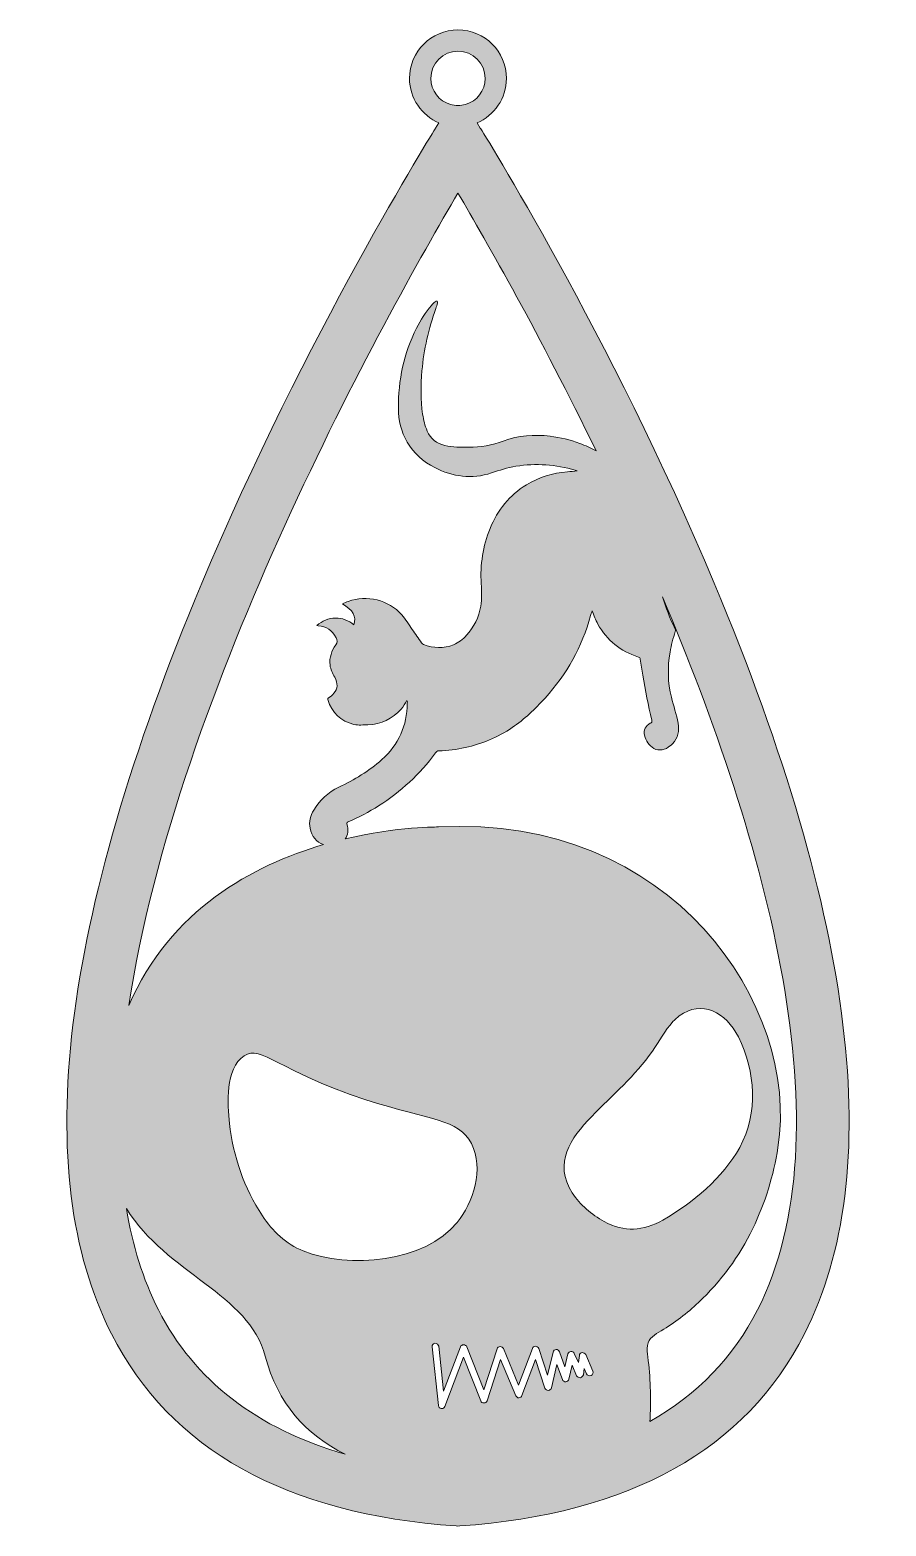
# Model space of a CAD drawing. Extents: x 742 to 2259, y -2826 to -173.
import ezdxf

# ---------------------------------------------------------------- set-up
doc = ezdxf.new("R2010")
doc.units = 0
doc.header["$MEASUREMENT"] = 0
doc.layers.add('Layer 1', color=7, linetype='Continuous')

msp = doc.modelspace()

# ---------------------------------------------------------------- hatches: boundary and pattern name
at = {"layer": 'Layer 1', "true_color": 0x6870b5}
h = msp.add_hatch(color=173, dxfattribs=at)
h.dxf.hatch_style = 2
edge = h.paths.add_edge_path()
edge.add_spline(control_points=[(1954.7, -1154.5), (1770.5, -714.9), (1542.3, -350.9), (1540, -347.4), (1540, -347.4), (1534.2, -338.2), (1534.2, -338.2), (1564.8, -325), (1586.3, -294.6), (1586.3, -259.2), (1586.3, -211.8), (1547.8, -173.3), (1500.4, -173.3), (1453, -173.3), (1414.5, -211.8), (1414.5, -259.2), (1414.5, -294.6), (1436.1, -325), (1466.6, -338.2), (1466.6, -338.2), (1460.8, -347.4), (1460.8, -347.4), (1458.6, -350.9), (1230.4, -714.9), (1046.2, -1154.5), (795.5, -1753), (741.6, -2200.7), (886, -2485.1), (990.4, -2690.5), (1196, -2805.2), (1497.2, -2825.9), (1497.2, -2825.9), (1500.4, -2826.1), (1500.4, -2826.1), (1500.4, -2826.1), (1503.7, -2825.9), (1503.7, -2825.9), (1804.8, -2805.2), (2010.5, -2690.5), (2114.8, -2485.1), (2259.3, -2200.7), (2205.4, -1753), (1954.7, -1154.5)], knot_values=[0, 0, 0, 0, 1, 1, 1, 2, 2, 2, 3, 3, 3, 4, 4, 4, 5, 5, 5, 6, 6, 6, 7, 7, 7, 8, 8, 8, 9, 9, 9, 10, 10, 10, 11, 11, 11, 12, 12, 12, 13, 13, 13, 14, 14, 14, 14], degree=3, periodic=1)
edge = h.paths.add_edge_path()
edge.add_spline(control_points=[(1452.2, -259.2), (1452.2, -232.6), (1473.8, -211), (1500.4, -211), (1527.1, -211), (1548.7, -232.6), (1548.7, -259.2), (1548.7, -281.3), (1533.9, -299.9), (1513.6, -305.6), (1509.4, -306.8), (1505, -307.4), (1500.4, -307.4), (1495.8, -307.4), (1491.4, -306.8), (1487.2, -305.6), (1467, -299.9), (1452.2, -281.3), (1452.2, -259.2)], knot_values=[0, 0, 0, 0, 1, 1, 1, 2, 2, 2, 3, 3, 3, 4, 4, 4, 5, 5, 5, 6, 6, 6, 6], degree=3, periodic=1)
edge = h.paths.add_edge_path()
edge.add_spline(control_points=[(1500.4, -462.7), (1551.6, -549.4), (1646.1, -715.2), (1745.1, -919.4), (1735.9, -914.6), (1726.3, -910.2), (1716.4, -906.5), (1699.3, -900.2), (1681.8, -896), (1663.8, -893.8), (1635.6, -890.3), (1607.6, -892), (1580.7, -902.3), (1560.9, -909.8), (1540.5, -913.2), (1519.3, -913.2), (1505.2, -913.2), (1490.9, -913.9), (1477.1, -910.1), (1462.9, -906.2), (1451.9, -898.5), (1445.9, -884.5), (1441.8, -875), (1439.3, -865.1), (1437.8, -854.9), (1434.1, -829.2), (1434.5, -803.5), (1436.6, -777.7), (1439.7, -739.8), (1448.8, -703.2), (1461.2, -667.4), (1462.4, -664.2), (1463.2, -660.8), (1464, -657.5), (1464.3, -656.4), (1464.8, -654.9), (1463.4, -654.2), (1462.2, -653.6), (1461.1, -654.5), (1460.1, -655.2), (1457.5, -657.1), (1455.3, -659.4), (1453.2, -661.8), (1442.6, -674.1), (1434.4, -687.9), (1427, -702.3), (1404.1, -746.9), (1394.6, -794.6), (1394.8, -844.3), (1394.9, -865.4), (1399.6, -885.6), (1410.3, -904), (1421.9, -924.1), (1438.5, -939), (1459.1, -949.3), (1491.3, -965.4), (1524.6, -970.6), (1559.6, -958.8), (1573.8, -954), (1588.2, -949.6), (1603.1, -947.1), (1638.7, -941.2), (1673.8, -944), (1708.4, -953.9), (1709.6, -954.3), (1710.7, -954.7), (1711.9, -955.1), (1705.9, -955.9), (1700.1, -956.2), (1694.3, -956.7), (1668.4, -959.1), (1644.1, -966.3), (1621.8, -979.8), (1591.5, -998.1), (1571, -1024.8), (1557.5, -1057.1), (1544.4, -1088.6), (1539.6, -1121.5), (1541.6, -1155.5), (1542.4, -1168.7), (1542.9, -1181.9), (1540.9, -1195), (1537.7, -1214.7), (1528.7, -1231.7), (1515.5, -1246.6), (1509.1, -1253.8), (1501.7, -1259.8), (1492.7, -1263.5), (1474.9, -1270.8), (1457.1, -1269.5), (1439.3, -1263.2), (1437.7, -1262.7), (1436.7, -1261.6), (1435.8, -1260.3), (1430.3, -1252.3), (1424.8, -1244.4), (1419.3, -1236.5), (1413.2, -1227.6), (1407.8, -1218.2), (1400.7, -1210.2), (1377.3, -1183.9), (1338.9, -1174.7), (1305.9, -1186.7), (1302.5, -1187.9), (1299.3, -1189.4), (1295.5, -1191), (1314, -1201.2), (1320.9, -1214), (1315.9, -1228.1), (1306.3, -1220.3), (1295.6, -1215.8), (1283.2, -1216.1), (1270.8, -1216.4), (1260.1, -1221), (1250.1, -1229.4), (1251.4, -1229.6), (1252, -1229.7), (1252.6, -1229.7), (1267.3, -1230.8), (1277.7, -1238), (1284.4, -1251.2), (1286.7, -1255.7), (1286.9, -1259.3), (1283.7, -1263.9), (1276.4, -1274.4), (1272, -1286.1), (1273.6, -1299.4), (1274.5, -1307.4), (1278.2, -1314.3), (1281.9, -1321.2), (1287.8, -1332.3), (1287.3, -1341.2), (1280.4, -1349.5), (1277.7, -1352.6), (1274.6, -1355.2), (1271.1, -1357.3), (1269.7, -1358.1), (1269.2, -1359.1), (1269.8, -1360.8), (1277.1, -1384), (1292, -1399.1), (1316, -1404.7), (1324.3, -1406.6), (1332.6, -1405.5), (1340.8, -1405.3), (1364.5, -1404.5), (1384.1, -1395.3), (1399.6, -1377.4), (1403.6, -1372.8), (1406.8, -1367.6), (1409.9, -1362.2), (1411, -1364), (1410.6, -1365.6), (1410.5, -1367.1), (1410.2, -1407), (1395.2, -1440.4), (1365.5, -1467), (1342.7, -1487.5), (1316.6, -1503.1), (1289, -1516.2), (1270.2, -1525.2), (1255.3, -1538.6), (1244.8, -1556.7), (1238.9, -1566.6), (1235.6, -1577.2), (1238.3, -1588.9), (1241.5, -1603), (1249.5, -1613.8), (1261.9, -1617.9), (1137.8, -1654.3), (989.7, -1733), (917.1, -1903.1), (1000.5, -1343.9), (1376.6, -672.2), (1500.4, -462.7)], knot_values=[0, 0, 0, 0, 1, 1, 1, 2, 2, 2, 3, 3, 3, 4, 4, 4, 5, 5, 5, 6, 6, 6, 7, 7, 7, 8, 8, 8, 9, 9, 9, 10, 10, 10, 11, 11, 11, 12, 12, 12, 13, 13, 13, 14, 14, 14, 15, 15, 15, 16, 16, 16, 17, 17, 17, 18, 18, 18, 19, 19, 19, 20, 20, 20, 21, 21, 21, 22, 22, 22, 23, 23, 23, 24, 24, 24, 25, 25, 25, 26, 26, 26, 27, 27, 27, 28, 28, 28, 29, 29, 29, 30, 30, 30, 31, 31, 31, 32, 32, 32, 33, 33, 33, 34, 34, 34, 35, 35, 35, 36, 36, 36, 37, 37, 37, 38, 38, 38, 39, 39, 39, 40, 40, 40, 41, 41, 41, 42, 42, 42, 43, 43, 43, 44, 44, 44, 45, 45, 45, 46, 46, 46, 47, 47, 47, 48, 48, 48, 49, 49, 49, 50, 50, 50, 51, 51, 51, 52, 52, 52, 53, 53, 53, 54, 54, 54, 55, 55, 55, 56, 56, 56, 57, 57, 57, 58, 58, 58, 58], degree=3, periodic=1)
edge = h.paths.add_edge_path()
edge.add_spline(control_points=[(969.4, -2442.8), (941.8, -2388.4), (923.4, -2327.9), (912.5, -2262.9), (984.1, -2378.8), (1129.8, -2413.9), (1158.9, -2525.1), (1180.5, -2608.2), (1230.2, -2664.2), (1300.5, -2698.6), (1144, -2653.6), (1033, -2568), (969.4, -2442.8)], knot_values=[0, 0, 0, 0, 1, 1, 1, 2, 2, 2, 3, 3, 3, 4, 4, 4, 4], degree=3, periodic=1)
edge = h.paths.add_edge_path()
edge.add_spline(control_points=[(1226.1, -2338.3), (1195.8, -2326.4), (1171.4, -2302.7), (1153.6, -2275.9), (1121.5, -2227.7), (1101.8, -2169.4), (1095.3, -2112.4), (1091.7, -2077.9), (1087, -2015.4), (1121.5, -1992.2), (1151.8, -1972), (1180.9, -2019.6), (1337.3, -2070.1), (1451.5, -2107.6), (1501.5, -2103.4), (1524.1, -2148), (1547.3, -2192), (1527, -2253.3), (1499.1, -2287.8), (1441.4, -2358.6), (1307, -2371), (1226.1, -2338.3)], knot_values=[0, 0, 0, 0, 1, 1, 1, 2, 2, 2, 3, 3, 3, 4, 4, 4, 5, 5, 5, 6, 6, 6, 7, 7, 7, 7], degree=3, periodic=1)
edge = h.paths.add_edge_path()
edge.add_spline(control_points=[(1736.4, -2559), (1733.4, -2560.2), (1729.8, -2559), (1728.1, -2556), (1728.1, -2556), (1723.9, -2546.5), (1723.9, -2546.5), (1723.9, -2546.5), (1722.7, -2557.8), (1722.7, -2557.8), (1722.1, -2560.2), (1719.7, -2562.5), (1717.4, -2563.1), (1714.4, -2563.1), (1712, -2561.9), (1710.8, -2559.6), (1710.8, -2559.6), (1703.1, -2541.1), (1703.1, -2541.1), (1703.1, -2541.1), (1697.1, -2565.5), (1697.1, -2565.5), (1696.5, -2567.9), (1694.2, -2570.3), (1691.8, -2570.3), (1688.8, -2570.9), (1686.4, -2568.5), (1685.8, -2566.1), (1685.8, -2566.1), (1675.7, -2539.9), (1675.7, -2539.9), (1675.7, -2539.9), (1666.2, -2581), (1666.2, -2581), (1665.6, -2583.3), (1663.2, -2585.1), (1660.3, -2585.7), (1658.5, -2585.7), (1655.5, -2583.9), (1654.3, -2581.6), (1654.3, -2581.6), (1637.7, -2531), (1637.7, -2531), (1637.7, -2531), (1613.9, -2594.6), (1613.9, -2594.6), (1613.3, -2597), (1610.3, -2598.2), (1608.5, -2598.8), (1606.1, -2598.8), (1603.8, -2597), (1603.2, -2595.2), (1603.2, -2595.2), (1575.8, -2531), (1575.8, -2531), (1575.8, -2531), (1552, -2604.2), (1552, -2604.2), (1550.8, -2606.5), (1549.1, -2607.7), (1546.7, -2607.7), (1546.7, -2607.7), (1546.1, -2607.7), (1546.1, -2607.7), (1543.7, -2607.7), (1541.9, -2606.5), (1540.7, -2604.2), (1540.7, -2604.2), (1510.4, -2526.9), (1510.4, -2526.9), (1510.4, -2526.9), (1477.1, -2614.3), (1477.1, -2614.3), (1475.9, -2616.6), (1474.1, -2617.8), (1471.7, -2617.8), (1471.1, -2617.8), (1471.1, -2617.8), (1470.6, -2617.8), (1468.2, -2617.2), (1465.8, -2615.5), (1465.8, -2612.5), (1465.8, -2612.5), (1454.5, -2508.4), (1454.5, -2508.4), (1453.9, -2505.4), (1456.3, -2502.5), (1459.3, -2501.9), (1462.8, -2501.9), (1465.8, -2504.3), (1466.4, -2507.2), (1466.4, -2507.2), (1474.7, -2586.9), (1474.7, -2586.9), (1474.7, -2586.9), (1505, -2508.4), (1505, -2508.4), (1505.6, -2506), (1508, -2504.8), (1510.4, -2504.8), (1512.8, -2504.8), (1515.2, -2506), (1516.3, -2508.4), (1516.3, -2508.4), (1546.1, -2584.5), (1546.1, -2584.5), (1546.1, -2584.5), (1569.9, -2512), (1569.9, -2512), (1570.5, -2509.6), (1572.8, -2507.8), (1575.2, -2507.8), (1577.6, -2508.4), (1580, -2509), (1581.2, -2511.4), (1581.2, -2511.4), (1607.9, -2576.2), (1607.9, -2576.2), (1607.9, -2576.2), (1632.3, -2511.4), (1632.3, -2511.4), (1632.9, -2509), (1635.3, -2507.2), (1637.7, -2507.2), (1640, -2507.2), (1642.4, -2509), (1643.6, -2511.4), (1643.6, -2511.4), (1659.1, -2558.4), (1659.1, -2558.4), (1659.1, -2558.4), (1669.2, -2517.9), (1669.2, -2517.9), (1669.8, -2515), (1671.6, -2513.2), (1674.5, -2513.2), (1676.9, -2512.6), (1679.3, -2515), (1680.5, -2517.3), (1680.5, -2517.3), (1690, -2543.5), (1690, -2543.5), (1690, -2543.5), (1695.3, -2520.9), (1695.3, -2520.9), (1695.9, -2518.5), (1698.3, -2516.7), (1700.7, -2516.7), (1703.1, -2516.1), (1705.5, -2517.9), (1706.6, -2520.3), (1706.6, -2520.3), (1713.8, -2535.8), (1713.8, -2535.8), (1713.8, -2535.8), (1715.6, -2523.9), (1715.6, -2523.9), (1715.6, -2520.9), (1717.9, -2519.1), (1720.3, -2518.5), (1722.7, -2518.5), (1725.7, -2519.7), (1726.9, -2522.1), (1726.9, -2522.1), (1739.4, -2551.2), (1739.4, -2551.2), (1740.5, -2554.2), (1739.4, -2557.8), (1736.4, -2559)], knot_values=[0, 0, 0, 0, 1, 1, 1, 2, 2, 2, 3, 3, 3, 4, 4, 4, 5, 5, 5, 6, 6, 6, 7, 7, 7, 8, 8, 8, 9, 9, 9, 10, 10, 10, 11, 11, 11, 12, 12, 12, 13, 13, 13, 14, 14, 14, 15, 15, 15, 16, 16, 16, 17, 17, 17, 18, 18, 18, 19, 19, 19, 20, 20, 20, 21, 21, 21, 22, 22, 22, 23, 23, 23, 24, 24, 24, 25, 25, 25, 26, 26, 26, 27, 27, 27, 28, 28, 28, 29, 29, 29, 30, 30, 30, 31, 31, 31, 32, 32, 32, 33, 33, 33, 34, 34, 34, 35, 35, 35, 36, 36, 36, 37, 37, 37, 38, 38, 38, 39, 39, 39, 40, 40, 40, 41, 41, 41, 42, 42, 42, 43, 43, 43, 44, 44, 44, 45, 45, 45, 46, 46, 46, 47, 47, 47, 48, 48, 48, 49, 49, 49, 50, 50, 50, 51, 51, 51, 52, 52, 52, 53, 53, 53, 54, 54, 54, 55, 55, 55, 56, 56, 56, 56], degree=3, periodic=1)
edge = h.paths.add_edge_path()
edge.add_spline(control_points=[(1759.6, -2286), (1737, -2273.5), (1716.8, -2256.9), (1703.1, -2235.5), (1669.2, -2181.9), (1699.5, -2139.1), (1737.6, -2099.9), (1773.9, -2061.8), (1814.9, -2027.9), (1845.2, -1983.9), (1857.1, -1966.7), (1867.2, -1947.6), (1881.5, -1931.6), (1885.6, -1928), (1889.2, -1924.4), (1892.8, -1921.5), (1932, -1892.3), (1976, -1914.9), (1997.5, -1958.9), (2027.8, -2020.8), (2033.1, -2092.7), (1999.8, -2154.6), (1970.1, -2208.7), (1916.6, -2253.3), (1863.6, -2283.6), (1828, -2303.2), (1795.8, -2305.6), (1759.6, -2286)], knot_values=[0, 0, 0, 0, 1, 1, 1, 2, 2, 2, 3, 3, 3, 4, 4, 4, 5, 5, 5, 6, 6, 6, 7, 7, 7, 8, 8, 8, 9, 9, 9, 9], degree=3, periodic=1)
edge = h.paths.add_edge_path()
edge.add_spline(control_points=[(2031.5, -2442.7), (1988.9, -2526.6), (1925.1, -2592.6), (1840.7, -2640.6), (1840.8, -2638.4), (1840.9, -2636.1), (1841, -2633.9), (1842.8, -2598.2), (1841.6, -2561.9), (1836.9, -2526.3), (1836.3, -2519.7), (1835.1, -2512.6), (1836.3, -2506), (1838.1, -2493), (1850, -2486.4), (1860.7, -2479.9), (1884.5, -2465.6), (1906.5, -2448.9), (1926.7, -2429.9), (1966.5, -2392.5), (1999.2, -2347.8), (2023, -2298.5), (2045, -2253.3), (2059.9, -2204.5), (2067.6, -2155.2), (2107.5, -1901.8), (1877.9, -1564), (1465.8, -1586.6), (1465.8, -1586.6), (1393.9, -1585.5), (1300.2, -1607.7), (1305.2, -1601), (1307, -1591.9), (1303.6, -1581.2), (1302.7, -1578.5), (1304.2, -1578), (1305.9, -1577.3), (1324.7, -1569.5), (1342.6, -1560), (1359.8, -1549.1), (1399.3, -1524.1), (1432.9, -1492.8), (1460.6, -1455.2), (1462.2, -1453.1), (1463.6, -1451.5), (1466.7, -1451.5), (1482.4, -1451.3), (1497.9, -1449.2), (1513.2, -1445.8), (1543.2, -1439.2), (1570.9, -1427.4), (1596.4, -1410.3), (1618.2, -1395.6), (1637, -1377.5), (1654.7, -1358.1), (1693.3, -1315.7), (1720.3, -1267.1), (1735.5, -1211.8), (1736.2, -1209.2), (1737.2, -1206.6), (1738.4, -1203.2), (1741.4, -1211.8), (1744.4, -1219.5), (1748.4, -1226.7), (1764.5, -1255.8), (1788.5, -1275.2), (1820.2, -1285.2), (1822.5, -1285.9), (1823.2, -1287.1), (1823.5, -1289.3), (1824.9, -1298.6), (1826.4, -1307.9), (1828, -1317.2), (1832.4, -1344.1), (1837.7, -1370.8), (1843.9, -1397.3), (1844.5, -1400.1), (1844, -1401.4), (1841.4, -1402.7), (1833.1, -1406.9), (1829, -1414.9), (1831, -1424), (1833.2, -1434), (1838.9, -1441.8), (1847.5, -1447.3), (1852.1, -1450.3), (1857.3, -1449.8), (1862.4, -1449.8), (1864.9, -1449), (1867.5, -1448.1), (1870, -1447.2), (1873.7, -1444.6), (1877.5, -1442.2), (1880.6, -1438.9), (1890.5, -1428.6), (1893.1, -1416.6), (1890.7, -1402.7), (1888, -1387), (1882.5, -1372), (1878.7, -1356.6), (1872.1, -1330.1), (1871.8, -1303.4), (1876.4, -1276.6), (1878.5, -1264.2), (1881.6, -1252), (1885.7, -1240), (1886.3, -1238), (1886.1, -1236.4), (1885.1, -1234.5), (1876, -1216.4), (1868.7, -1197.6), (1862.9, -1178.3), (2046.7, -1612.7), (2191.5, -2127.6), (2031.5, -2442.7)], knot_values=[0, 0, 0, 0, 1, 1, 1, 2, 2, 2, 3, 3, 3, 4, 4, 4, 5, 5, 5, 6, 6, 6, 7, 7, 7, 8, 8, 8, 9, 9, 9, 10, 10, 10, 11, 11, 11, 12, 12, 12, 13, 13, 13, 14, 14, 14, 15, 15, 15, 16, 16, 16, 17, 17, 17, 18, 18, 18, 19, 19, 19, 20, 20, 20, 21, 21, 21, 22, 22, 22, 23, 23, 23, 24, 24, 24, 25, 25, 25, 26, 26, 26, 27, 27, 27, 28, 28, 28, 29, 29, 29, 30, 30, 30, 31, 31, 31, 32, 32, 32, 33, 33, 33, 34, 34, 34, 35, 35, 35, 36, 36, 36, 37, 37, 37, 38, 38, 38, 38], degree=3, periodic=1)

# ---------------------------------------------------------------- linework, layer by layer
at = {"layer": 'Layer 1', "lineweight": 0}
for points, knots in [([(1954.7, -1154.5), (1770.5, -714.9), (1542.3, -350.9), (1540, -347.4), (1540, -347.4), (1534.2, -338.2), (1534.2, -338.2), (1564.8, -325), (1586.3, -294.6), (1586.3, -259.2), (1586.3, -211.8), (1547.8, -173.3), (1500.4, -173.3), (1453, -173.3), (1414.5, -211.8), (1414.5, -259.2), (1414.5, -294.6), (1436.1, -325), (1466.6, -338.2), (1466.6, -338.2), (1460.8, -347.4), (1460.8, -347.4), (1458.6, -350.9), (1230.4, -714.9), (1046.2, -1154.5), (795.5, -1753), (741.6, -2200.7), (886, -2485.1), (990.4, -2690.5), (1196, -2805.2), (1497.2, -2825.9), (1497.2, -2825.9), (1500.4, -2826.1), (1500.4, -2826.1), (1500.4, -2826.1), (1503.7, -2825.9), (1503.7, -2825.9), (1804.8, -2805.2), (2010.5, -2690.5), (2114.8, -2485.1), (2259.3, -2200.7), (2205.4, -1753), (1954.7, -1154.5)], [0, 0, 0, 0, 1, 1, 1, 2, 2, 2, 3, 3, 3, 4, 4, 4, 5, 5, 5, 6, 6, 6, 7, 7, 7, 8, 8, 8, 9, 9, 9, 10, 10, 10, 11, 11, 11, 12, 12, 12, 13, 13, 13, 14, 14, 14, 14]), ([(1452.2, -259.2), (1452.2, -232.6), (1473.8, -211), (1500.4, -211), (1527.1, -211), (1548.7, -232.6), (1548.7, -259.2), (1548.7, -281.3), (1533.9, -299.9), (1513.6, -305.6), (1509.4, -306.8), (1505, -307.4), (1500.4, -307.4), (1495.8, -307.4), (1491.4, -306.8), (1487.2, -305.6), (1467, -299.9), (1452.2, -281.3), (1452.2, -259.2)], [0, 0, 0, 0, 1, 1, 1, 2, 2, 2, 3, 3, 3, 4, 4, 4, 5, 5, 5, 6, 6, 6, 6]), ([(1500.4, -462.7), (1551.6, -549.4), (1646.1, -715.2), (1745.1, -919.4), (1735.9, -914.6), (1726.3, -910.2), (1716.4, -906.5), (1699.3, -900.2), (1681.8, -896), (1663.8, -893.8), (1635.6, -890.3), (1607.6, -892), (1580.7, -902.3), (1560.9, -909.8), (1540.5, -913.2), (1519.3, -913.2), (1505.2, -913.2), (1490.9, -913.9), (1477.1, -910.1), (1462.9, -906.2), (1451.9, -898.5), (1445.9, -884.5), (1441.8, -875), (1439.3, -865.1), (1437.8, -854.9), (1434.1, -829.2), (1434.5, -803.5), (1436.6, -777.7), (1439.7, -739.8), (1448.8, -703.2), (1461.2, -667.4), (1462.4, -664.2), (1463.2, -660.8), (1464, -657.5), (1464.3, -656.4), (1464.8, -654.9), (1463.4, -654.2), (1462.2, -653.6), (1461.1, -654.5), (1460.1, -655.2), (1457.5, -657.1), (1455.3, -659.4), (1453.2, -661.8), (1442.6, -674.1), (1434.4, -687.9), (1427, -702.3), (1404.1, -746.9), (1394.6, -794.6), (1394.8, -844.3), (1394.9, -865.4), (1399.6, -885.6), (1410.3, -904), (1421.9, -924.1), (1438.5, -939), (1459.1, -949.3), (1491.3, -965.4), (1524.6, -970.6), (1559.6, -958.8), (1573.8, -954), (1588.2, -949.6), (1603.1, -947.1), (1638.7, -941.2), (1673.8, -944), (1708.4, -953.9), (1709.6, -954.3), (1710.7, -954.7), (1711.9, -955.1), (1705.9, -955.9), (1700.1, -956.2), (1694.3, -956.7), (1668.4, -959.1), (1644.1, -966.3), (1621.8, -979.8), (1591.5, -998.1), (1571, -1024.8), (1557.5, -1057.1), (1544.4, -1088.6), (1539.6, -1121.5), (1541.6, -1155.5), (1542.4, -1168.7), (1542.9, -1181.9), (1540.9, -1195), (1537.7, -1214.7), (1528.7, -1231.7), (1515.5, -1246.6), (1509.1, -1253.8), (1501.7, -1259.8), (1492.7, -1263.5), (1474.9, -1270.8), (1457.1, -1269.5), (1439.3, -1263.2), (1437.7, -1262.7), (1436.7, -1261.6), (1435.8, -1260.3), (1430.3, -1252.3), (1424.8, -1244.4), (1419.3, -1236.5), (1413.2, -1227.6), (1407.8, -1218.2), (1400.7, -1210.2), (1377.3, -1183.9), (1338.9, -1174.7), (1305.9, -1186.7), (1302.5, -1187.9), (1299.3, -1189.4), (1295.5, -1191), (1314, -1201.2), (1320.9, -1214), (1315.9, -1228.1), (1306.3, -1220.3), (1295.6, -1215.8), (1283.2, -1216.1), (1270.8, -1216.4), (1260.1, -1221), (1250.1, -1229.4), (1251.4, -1229.6), (1252, -1229.7), (1252.6, -1229.7), (1267.3, -1230.8), (1277.7, -1238), (1284.4, -1251.2), (1286.7, -1255.7), (1286.9, -1259.3), (1283.7, -1263.9), (1276.4, -1274.4), (1272, -1286.1), (1273.6, -1299.4), (1274.5, -1307.4), (1278.2, -1314.3), (1281.9, -1321.2), (1287.8, -1332.3), (1287.3, -1341.2), (1280.4, -1349.5), (1277.7, -1352.6), (1274.6, -1355.2), (1271.1, -1357.3), (1269.7, -1358.1), (1269.2, -1359.1), (1269.8, -1360.8), (1277.1, -1384), (1292, -1399.1), (1316, -1404.7), (1324.3, -1406.6), (1332.6, -1405.5), (1340.8, -1405.3), (1364.5, -1404.5), (1384.1, -1395.3), (1399.6, -1377.4), (1403.6, -1372.8), (1406.8, -1367.6), (1409.9, -1362.2), (1411, -1364), (1410.6, -1365.6), (1410.5, -1367.1), (1410.2, -1407), (1395.2, -1440.4), (1365.5, -1467), (1342.7, -1487.5), (1316.6, -1503.1), (1289, -1516.2), (1270.2, -1525.2), (1255.3, -1538.6), (1244.8, -1556.7), (1238.9, -1566.6), (1235.6, -1577.2), (1238.3, -1588.9), (1241.5, -1603), (1249.5, -1613.8), (1261.9, -1617.9), (1137.8, -1654.3), (989.7, -1733), (917.1, -1903.1), (1000.5, -1343.9), (1376.6, -672.2), (1500.4, -462.7)], [0, 0, 0, 0, 1, 1, 1, 2, 2, 2, 3, 3, 3, 4, 4, 4, 5, 5, 5, 6, 6, 6, 7, 7, 7, 8, 8, 8, 9, 9, 9, 10, 10, 10, 11, 11, 11, 12, 12, 12, 13, 13, 13, 14, 14, 14, 15, 15, 15, 16, 16, 16, 17, 17, 17, 18, 18, 18, 19, 19, 19, 20, 20, 20, 21, 21, 21, 22, 22, 22, 23, 23, 23, 24, 24, 24, 25, 25, 25, 26, 26, 26, 27, 27, 27, 28, 28, 28, 29, 29, 29, 30, 30, 30, 31, 31, 31, 32, 32, 32, 33, 33, 33, 34, 34, 34, 35, 35, 35, 36, 36, 36, 37, 37, 37, 38, 38, 38, 39, 39, 39, 40, 40, 40, 41, 41, 41, 42, 42, 42, 43, 43, 43, 44, 44, 44, 45, 45, 45, 46, 46, 46, 47, 47, 47, 48, 48, 48, 49, 49, 49, 50, 50, 50, 51, 51, 51, 52, 52, 52, 53, 53, 53, 54, 54, 54, 55, 55, 55, 56, 56, 56, 57, 57, 57, 58, 58, 58, 58]), ([(2031.5, -2442.7), (1988.9, -2526.6), (1925.1, -2592.6), (1840.7, -2640.6), (1840.8, -2638.4), (1840.9, -2636.1), (1841, -2633.9), (1842.8, -2598.2), (1841.6, -2561.9), (1836.9, -2526.3), (1836.3, -2519.7), (1835.1, -2512.6), (1836.3, -2506), (1838.1, -2493), (1850, -2486.4), (1860.7, -2479.9), (1884.5, -2465.6), (1906.5, -2448.9), (1926.7, -2429.9), (1966.5, -2392.5), (1999.2, -2347.8), (2023, -2298.5), (2045, -2253.3), (2059.9, -2204.5), (2067.6, -2155.2), (2107.5, -1901.8), (1877.9, -1564), (1465.8, -1586.6), (1465.8, -1586.6), (1393.9, -1585.5), (1300.2, -1607.7), (1305.2, -1601), (1307, -1591.9), (1303.6, -1581.2), (1302.7, -1578.5), (1304.2, -1578), (1305.9, -1577.3), (1324.7, -1569.5), (1342.6, -1560), (1359.8, -1549.1), (1399.3, -1524.1), (1432.9, -1492.8), (1460.6, -1455.2), (1462.2, -1453.1), (1463.6, -1451.5), (1466.7, -1451.5), (1482.4, -1451.3), (1497.9, -1449.2), (1513.2, -1445.8), (1543.2, -1439.2), (1570.9, -1427.4), (1596.4, -1410.3), (1618.2, -1395.6), (1637, -1377.5), (1654.7, -1358.1), (1693.3, -1315.7), (1720.3, -1267.1), (1735.5, -1211.8), (1736.2, -1209.2), (1737.2, -1206.6), (1738.4, -1203.2), (1741.4, -1211.8), (1744.4, -1219.5), (1748.4, -1226.7), (1764.5, -1255.8), (1788.5, -1275.2), (1820.2, -1285.2), (1822.5, -1285.9), (1823.2, -1287.1), (1823.5, -1289.3), (1824.9, -1298.6), (1826.4, -1307.9), (1828, -1317.2), (1832.4, -1344.1), (1837.7, -1370.8), (1843.9, -1397.3), (1844.5, -1400.1), (1844, -1401.4), (1841.4, -1402.7), (1833.1, -1406.9), (1829, -1414.9), (1831, -1424), (1833.2, -1434), (1838.9, -1441.8), (1847.5, -1447.3), (1852.1, -1450.3), (1857.3, -1449.8), (1862.4, -1449.8), (1864.9, -1449), (1867.5, -1448.1), (1870, -1447.2), (1873.7, -1444.6), (1877.5, -1442.2), (1880.6, -1438.9), (1890.5, -1428.6), (1893.1, -1416.6), (1890.7, -1402.7), (1888, -1387), (1882.5, -1372), (1878.7, -1356.6), (1872.1, -1330.1), (1871.8, -1303.4), (1876.4, -1276.6), (1878.5, -1264.2), (1881.6, -1252), (1885.7, -1240), (1886.3, -1238), (1886.1, -1236.4), (1885.1, -1234.5), (1876, -1216.4), (1868.7, -1197.6), (1862.9, -1178.3), (2046.7, -1612.7), (2191.5, -2127.6), (2031.5, -2442.7)], [0, 0, 0, 0, 1, 1, 1, 2, 2, 2, 3, 3, 3, 4, 4, 4, 5, 5, 5, 6, 6, 6, 7, 7, 7, 8, 8, 8, 9, 9, 9, 10, 10, 10, 11, 11, 11, 12, 12, 12, 13, 13, 13, 14, 14, 14, 15, 15, 15, 16, 16, 16, 17, 17, 17, 18, 18, 18, 19, 19, 19, 20, 20, 20, 21, 21, 21, 22, 22, 22, 23, 23, 23, 24, 24, 24, 25, 25, 25, 26, 26, 26, 27, 27, 27, 28, 28, 28, 29, 29, 29, 30, 30, 30, 31, 31, 31, 32, 32, 32, 33, 33, 33, 34, 34, 34, 35, 35, 35, 36, 36, 36, 37, 37, 37, 38, 38, 38, 38]), ([(1759.6, -2286), (1737, -2273.5), (1716.8, -2256.9), (1703.1, -2235.5), (1669.2, -2181.9), (1699.5, -2139.1), (1737.6, -2099.9), (1773.9, -2061.8), (1814.9, -2027.9), (1845.2, -1983.9), (1857.1, -1966.7), (1867.2, -1947.6), (1881.5, -1931.6), (1885.6, -1928), (1889.2, -1924.4), (1892.8, -1921.5), (1932, -1892.3), (1976, -1914.9), (1997.5, -1958.9), (2027.8, -2020.8), (2033.1, -2092.7), (1999.8, -2154.6), (1970.1, -2208.7), (1916.6, -2253.3), (1863.6, -2283.6), (1828, -2303.2), (1795.8, -2305.6), (1759.6, -2286)], [0, 0, 0, 0, 1, 1, 1, 2, 2, 2, 3, 3, 3, 4, 4, 4, 5, 5, 5, 6, 6, 6, 7, 7, 7, 8, 8, 8, 9, 9, 9, 9]), ([(1226.1, -2338.3), (1195.8, -2326.4), (1171.4, -2302.7), (1153.6, -2275.9), (1121.5, -2227.7), (1101.8, -2169.4), (1095.3, -2112.4), (1091.7, -2077.9), (1087, -2015.4), (1121.5, -1992.2), (1151.8, -1972), (1180.9, -2019.6), (1337.3, -2070.1), (1451.5, -2107.6), (1501.5, -2103.4), (1524.1, -2148), (1547.3, -2192), (1527, -2253.3), (1499.1, -2287.8), (1441.4, -2358.6), (1307, -2371), (1226.1, -2338.3)], [0, 0, 0, 0, 1, 1, 1, 2, 2, 2, 3, 3, 3, 4, 4, 4, 5, 5, 5, 6, 6, 6, 7, 7, 7, 7]), ([(969.4, -2442.8), (941.8, -2388.4), (923.4, -2327.9), (912.5, -2262.9), (984.1, -2378.8), (1129.8, -2413.9), (1158.9, -2525.1), (1180.5, -2608.2), (1230.2, -2664.2), (1300.5, -2698.6), (1144, -2653.6), (1033, -2568), (969.4, -2442.8)], [0, 0, 0, 0, 1, 1, 1, 2, 2, 2, 3, 3, 3, 4, 4, 4, 4]), ([(1736.4, -2559), (1733.4, -2560.2), (1729.8, -2559), (1728.1, -2556), (1728.1, -2556), (1723.9, -2546.5), (1723.9, -2546.5), (1723.9, -2546.5), (1722.7, -2557.8), (1722.7, -2557.8), (1722.1, -2560.2), (1719.7, -2562.5), (1717.4, -2563.1), (1714.4, -2563.1), (1712, -2561.9), (1710.8, -2559.6), (1710.8, -2559.6), (1703.1, -2541.1), (1703.1, -2541.1), (1703.1, -2541.1), (1697.1, -2565.5), (1697.1, -2565.5), (1696.5, -2567.9), (1694.2, -2570.3), (1691.8, -2570.3), (1688.8, -2570.9), (1686.4, -2568.5), (1685.8, -2566.1), (1685.8, -2566.1), (1675.7, -2539.9), (1675.7, -2539.9), (1675.7, -2539.9), (1666.2, -2581), (1666.2, -2581), (1665.6, -2583.3), (1663.2, -2585.1), (1660.3, -2585.7), (1658.5, -2585.7), (1655.5, -2583.9), (1654.3, -2581.6), (1654.3, -2581.6), (1637.7, -2531), (1637.7, -2531), (1637.7, -2531), (1613.9, -2594.6), (1613.9, -2594.6), (1613.3, -2597), (1610.3, -2598.2), (1608.5, -2598.8), (1606.1, -2598.8), (1603.8, -2597), (1603.2, -2595.2), (1603.2, -2595.2), (1575.8, -2531), (1575.8, -2531), (1575.8, -2531), (1552, -2604.2), (1552, -2604.2), (1550.8, -2606.5), (1549.1, -2607.7), (1546.7, -2607.7), (1546.7, -2607.7), (1546.1, -2607.7), (1546.1, -2607.7), (1543.7, -2607.7), (1541.9, -2606.5), (1540.7, -2604.2), (1540.7, -2604.2), (1510.4, -2526.9), (1510.4, -2526.9), (1510.4, -2526.9), (1477.1, -2614.3), (1477.1, -2614.3), (1475.9, -2616.6), (1474.1, -2617.8), (1471.7, -2617.8), (1471.1, -2617.8), (1471.1, -2617.8), (1470.6, -2617.8), (1468.2, -2617.2), (1465.8, -2615.5), (1465.8, -2612.5), (1465.8, -2612.5), (1454.5, -2508.4), (1454.5, -2508.4), (1453.9, -2505.4), (1456.3, -2502.5), (1459.3, -2501.9), (1462.8, -2501.9), (1465.8, -2504.3), (1466.4, -2507.2), (1466.4, -2507.2), (1474.7, -2586.9), (1474.7, -2586.9), (1474.7, -2586.9), (1505, -2508.4), (1505, -2508.4), (1505.6, -2506), (1508, -2504.8), (1510.4, -2504.8), (1512.8, -2504.8), (1515.2, -2506), (1516.3, -2508.4), (1516.3, -2508.4), (1546.1, -2584.5), (1546.1, -2584.5), (1546.1, -2584.5), (1569.9, -2512), (1569.9, -2512), (1570.5, -2509.6), (1572.8, -2507.8), (1575.2, -2507.8), (1577.6, -2508.4), (1580, -2509), (1581.2, -2511.4), (1581.2, -2511.4), (1607.9, -2576.2), (1607.9, -2576.2), (1607.9, -2576.2), (1632.3, -2511.4), (1632.3, -2511.4), (1632.9, -2509), (1635.3, -2507.2), (1637.7, -2507.2), (1640, -2507.2), (1642.4, -2509), (1643.6, -2511.4), (1643.6, -2511.4), (1659.1, -2558.4), (1659.1, -2558.4), (1659.1, -2558.4), (1669.2, -2517.9), (1669.2, -2517.9), (1669.8, -2515), (1671.6, -2513.2), (1674.5, -2513.2), (1676.9, -2512.6), (1679.3, -2515), (1680.5, -2517.3), (1680.5, -2517.3), (1690, -2543.5), (1690, -2543.5), (1690, -2543.5), (1695.3, -2520.9), (1695.3, -2520.9), (1695.9, -2518.5), (1698.3, -2516.7), (1700.7, -2516.7), (1703.1, -2516.1), (1705.5, -2517.9), (1706.6, -2520.3), (1706.6, -2520.3), (1713.8, -2535.8), (1713.8, -2535.8), (1713.8, -2535.8), (1715.6, -2523.9), (1715.6, -2523.9), (1715.6, -2520.9), (1717.9, -2519.1), (1720.3, -2518.5), (1722.7, -2518.5), (1725.7, -2519.7), (1726.9, -2522.1), (1726.9, -2522.1), (1739.4, -2551.2), (1739.4, -2551.2), (1740.5, -2554.2), (1739.4, -2557.8), (1736.4, -2559)], [0, 0, 0, 0, 1, 1, 1, 2, 2, 2, 3, 3, 3, 4, 4, 4, 5, 5, 5, 6, 6, 6, 7, 7, 7, 8, 8, 8, 9, 9, 9, 10, 10, 10, 11, 11, 11, 12, 12, 12, 13, 13, 13, 14, 14, 14, 15, 15, 15, 16, 16, 16, 17, 17, 17, 18, 18, 18, 19, 19, 19, 20, 20, 20, 21, 21, 21, 22, 22, 22, 23, 23, 23, 24, 24, 24, 25, 25, 25, 26, 26, 26, 27, 27, 27, 28, 28, 28, 29, 29, 29, 30, 30, 30, 31, 31, 31, 32, 32, 32, 33, 33, 33, 34, 34, 34, 35, 35, 35, 36, 36, 36, 37, 37, 37, 38, 38, 38, 39, 39, 39, 40, 40, 40, 41, 41, 41, 42, 42, 42, 43, 43, 43, 44, 44, 44, 45, 45, 45, 46, 46, 46, 47, 47, 47, 48, 48, 48, 49, 49, 49, 50, 50, 50, 51, 51, 51, 52, 52, 52, 53, 53, 53, 54, 54, 54, 55, 55, 55, 56, 56, 56, 56])]:
    msp.add_open_spline(points, degree=3, knots=knots, dxfattribs=at)

doc.saveas('drawing.dxf')
